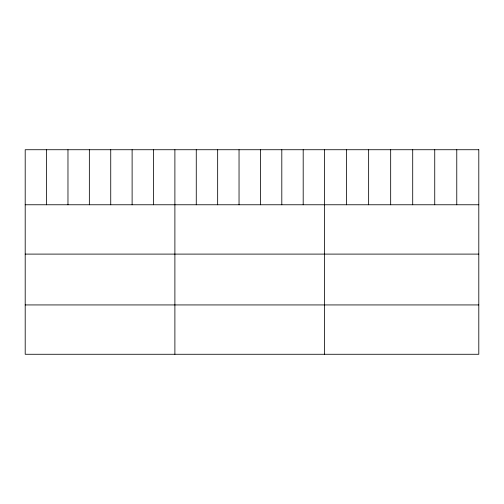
<?xml version="1.0" encoding="UTF-8"?>
<svg xmlns="http://www.w3.org/2000/svg" width="504" height="504" viewBox="0 0 504 504"><rect width="100%" height="100%" fill="white"/><g stroke="black" fill="none" stroke-linecap="round" stroke-linejoin="round"><path stroke-width="0.76" d="M25.2 204.763L478.8 204.763M25.2 254.104L478.8 254.104M25.2 304.933L478.8 304.933M456.769 149.726L456.769 204.763M434.738 149.726L434.738 204.763M412.707 149.726L412.707 204.763M390.669 149.726L390.669 204.763M368.638 149.726L368.638 204.763M346.607 149.726L346.607 204.763M324.576 149.726L324.576 354.274M303.194 149.726L303.194 204.763M281.805 149.726L281.805 204.763M260.423 149.726L260.423 204.763M239.041 149.726L239.041 204.763M217.659 149.726L217.659 204.763M196.27 149.726L196.27 204.763M174.888 149.726L174.888 354.274M153.506 149.726L153.506 204.763M132.117 149.726L132.117 204.763M110.735 149.726L110.735 204.763M89.353 149.726L89.353 204.763M67.971 149.726L67.971 204.763M46.582 149.726L46.582 204.763M478.8 149.726L25.2 149.726L25.2 354.274L478.8 354.274L478.8 149.726"/></g></svg>
